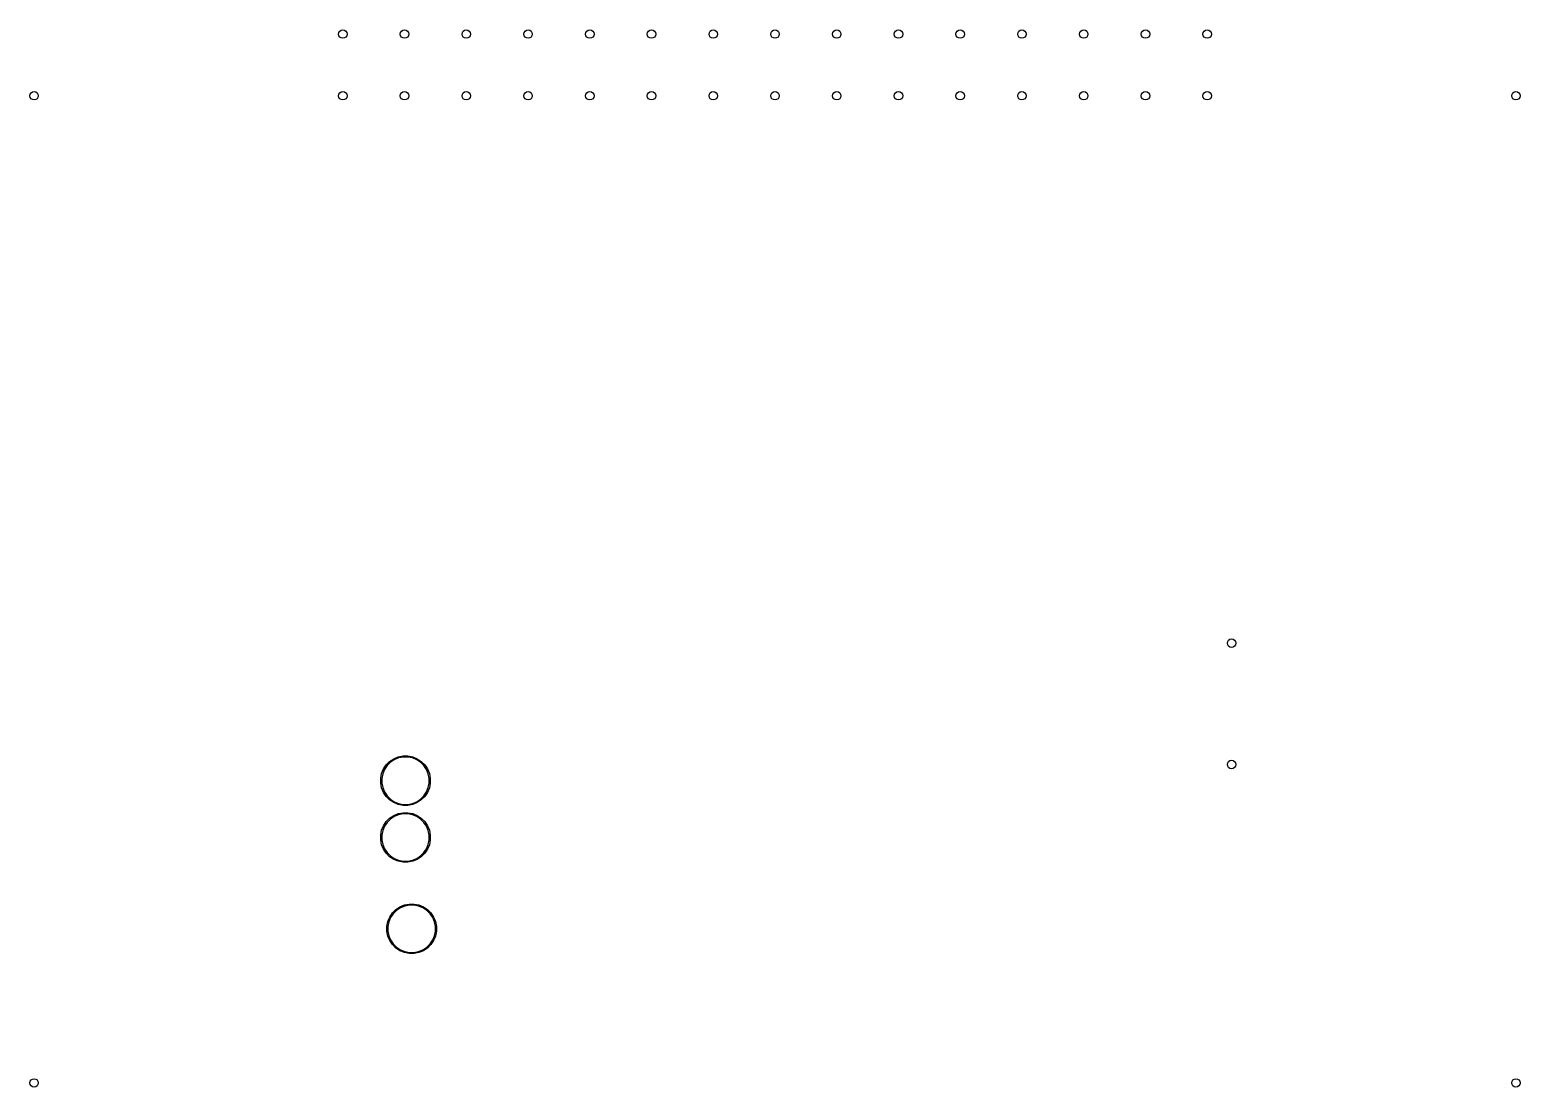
# Model space of a CAD drawing. Header units: inches. Extents: x 0.39 to 2.81, y 0.39 to 2.11.
import ezdxf

# ---------------------------------------------------------------- set-up
doc = ezdxf.new("R2010")
doc.units = ezdxf.units.IN
doc.header["$MEASUREMENT"] = 0
doc.layers.add('BLACK', color=250, linetype='CONTINUOUS')

msp = doc.modelspace()

# ---------------------------------------------------------------- linework, layer by layer
at = {"layer": 'BLACK', "linetype": 'CONTINUOUS'}
for p, q in [((0.9703, 0.9155), (0.9759, 0.9211)), ((0.9771, 0.9197), (0.9717, 0.9143)), ((0.9759, 0.9211), (0.9825, 0.9254)), ((0.9834, 0.9239), (0.9771, 0.9197)), ((0.9825, 0.9254), (0.9898, 0.9285)), ((0.9903, 0.9268), (0.9834, 0.9239)), ((0.9898, 0.9285), (0.9976, 0.93)), ((0.9978, 0.9282), (0.9903, 0.9268)), ((0.9976, 0.93), (1.0055, 0.93)), ((1.0053, 0.9282), (0.9978, 0.9282)), ((1.0127, 0.9268), (1.0053, 0.9282)), ((1.0055, 0.93), (1.0133, 0.9285)), ((1.0197, 0.9239), (1.0127, 0.9268)), ((1.0133, 0.9285), (1.0206, 0.9254)), ((1.026, 0.9197), (1.0197, 0.9239)), ((1.0206, 0.9254), (1.0271, 0.9211)), ((1.0314, 0.9143), (1.026, 0.9197)), ((1.0271, 0.9211), (1.0327, 0.9155)), ((0.9614, 0.8938), (0.9629, 0.9016)), ((0.9614, 0.8936), (0.9614, 0.8938)), ((0.9614, 0.8859), (0.9614, 0.8936)), ((0.9629, 0.9016), (0.966, 0.9089)), ((0.9646, 0.9011), (0.9632, 0.8936)), ((0.9632, 0.8936), (0.9632, 0.8861)), ((0.9675, 0.908), (0.9646, 0.9011)), ((0.966, 0.9089), (0.9703, 0.9155)), ((0.9717, 0.9143), (0.9675, 0.908)), ((1.0356, 0.908), (1.0314, 0.9143)), ((1.0327, 0.9155), (1.0371, 0.9089)), ((1.0385, 0.9011), (1.0356, 0.908)), ((1.0371, 0.9089), (1.0402, 0.9016)), ((1.0399, 0.8936), (1.0385, 0.9011)), ((1.0399, 0.8861), (1.0399, 0.8936)), ((1.0402, 0.9016), (1.0417, 0.8938)), ((1.0417, 0.8938), (1.0417, 0.8859)), ((0.9629, 0.8781), (0.9614, 0.8859)), ((0.966, 0.8708), (0.9629, 0.8781)), ((0.9632, 0.8861), (0.9646, 0.8787)), ((0.9646, 0.8787), (0.9675, 0.8717)), ((0.9703, 0.8643), (0.966, 0.8708)), ((0.9675, 0.8717), (0.9717, 0.8654)), ((1.0314, 0.8654), (1.0356, 0.8717)), ((1.0371, 0.8708), (1.0327, 0.8643)), ((1.0356, 0.8717), (1.0385, 0.8787)), ((1.0402, 0.8781), (1.0371, 0.8708)), ((1.0385, 0.8787), (1.0399, 0.8861)), ((1.0417, 0.8859), (1.0402, 0.8781)), ((0.9759, 0.8587), (0.9703, 0.8643)), ((0.9717, 0.8654), (0.9771, 0.86)), ((0.9825, 0.8543), (0.9759, 0.8587)), ((0.9771, 0.86), (0.9834, 0.8558)), ((0.9898, 0.8512), (0.9825, 0.8543)), ((0.9834, 0.8558), (0.9903, 0.8529)), ((0.9976, 0.8497), (0.9898, 0.8512)), ((0.9903, 0.8529), (0.9978, 0.8515)), ((1.0055, 0.8497), (0.9976, 0.8497)), ((0.9978, 0.8515), (1.0053, 0.8515)), ((1.0053, 0.8515), (1.0127, 0.8529)), ((1.0133, 0.8512), (1.0055, 0.8497)), ((1.0127, 0.8529), (1.0197, 0.8558)), ((1.0206, 0.8543), (1.0133, 0.8512)), ((1.0197, 0.8558), (1.026, 0.86)), ((1.0271, 0.8587), (1.0206, 0.8543)), ((1.026, 0.86), (1.0314, 0.8654)), ((1.0327, 0.8643), (1.0271, 0.8587)), ((0.966, 0.8169), (0.9703, 0.8235)), ((0.9717, 0.8223), (0.9675, 0.816)), ((0.9703, 0.8235), (0.9759, 0.8291)), ((0.9771, 0.8277), (0.9717, 0.8223)), ((0.9759, 0.8291), (0.9825, 0.8334)), ((0.9834, 0.8319), (0.9771, 0.8277)), ((0.9825, 0.8334), (0.9898, 0.8365)), ((0.9903, 0.8348), (0.9834, 0.8319)), ((0.9898, 0.8365), (0.9976, 0.838)), ((0.9978, 0.8362), (0.9903, 0.8348)), ((0.9976, 0.838), (1.0055, 0.838)), ((1.0053, 0.8362), (0.9978, 0.8362)), ((1.0127, 0.8348), (1.0053, 0.8362)), ((1.0055, 0.838), (1.0133, 0.8365)), ((1.0197, 0.8319), (1.0127, 0.8348)), ((1.0133, 0.8365), (1.0206, 0.8334)), ((1.026, 0.8277), (1.0197, 0.8319)), ((1.0206, 0.8334), (1.0271, 0.8291)), ((1.0314, 0.8223), (1.026, 0.8277)), ((1.0271, 0.8291), (1.0327, 0.8235)), ((1.0356, 0.816), (1.0314, 0.8223)), ((1.0327, 0.8235), (1.0371, 0.8169)), ((0.9614, 0.8018), (0.9629, 0.8096)), ((0.9614, 0.8016), (0.9614, 0.8018)), ((0.9614, 0.7939), (0.9614, 0.8016)), ((0.9629, 0.8096), (0.966, 0.8169)), ((0.9646, 0.8091), (0.9632, 0.8016)), ((0.9632, 0.8016), (0.9632, 0.7941)), ((0.9675, 0.816), (0.9646, 0.8091)), ((1.0385, 0.8091), (1.0356, 0.816)), ((1.0371, 0.8169), (1.0402, 0.8096)), ((1.0399, 0.8016), (1.0385, 0.8091)), ((1.0399, 0.7941), (1.0399, 0.8016)), ((1.0402, 0.8096), (1.0417, 0.8018)), ((1.0417, 0.8018), (1.0417, 0.7939)), ((0.9629, 0.7861), (0.9614, 0.7939)), ((0.966, 0.7788), (0.9629, 0.7861)), ((0.9632, 0.7941), (0.9646, 0.7867)), ((0.9646, 0.7867), (0.9675, 0.7797)), ((0.9703, 0.7723), (0.966, 0.7788)), ((0.9675, 0.7797), (0.9717, 0.7734)), ((0.9717, 0.7734), (0.9771, 0.768)), ((1.026, 0.768), (1.0314, 0.7734)), ((1.0314, 0.7734), (1.0356, 0.7797)), ((1.0371, 0.7788), (1.0327, 0.7723)), ((1.0356, 0.7797), (1.0385, 0.7867)), ((1.0402, 0.7861), (1.0371, 0.7788)), ((1.0385, 0.7867), (1.0399, 0.7941)), ((1.0417, 0.7939), (1.0402, 0.7861)), ((0.9759, 0.7667), (0.9703, 0.7723)), ((0.9825, 0.7623), (0.9759, 0.7667)), ((0.9771, 0.768), (0.9834, 0.7638)), ((0.9898, 0.7592), (0.9825, 0.7623)), ((0.9834, 0.7638), (0.9903, 0.7609)), ((0.9976, 0.7577), (0.9898, 0.7592)), ((0.9903, 0.7609), (0.9978, 0.7595)), ((1.0055, 0.7577), (0.9976, 0.7577)), ((0.9978, 0.7595), (1.0053, 0.7595)), ((1.0053, 0.7595), (1.0127, 0.7609)), ((1.0133, 0.7592), (1.0055, 0.7577)), ((1.0127, 0.7609), (1.0197, 0.7638)), ((1.0206, 0.7623), (1.0133, 0.7592)), ((1.0197, 0.7638), (1.026, 0.768)), ((1.0271, 0.7667), (1.0206, 0.7623)), ((1.0327, 0.7723), (1.0271, 0.7667)), ((0.9803, 0.6755), (0.9859, 0.6811)), ((0.9871, 0.6797), (0.9817, 0.6743)), ((0.9859, 0.6811), (0.9925, 0.6854)), ((0.9934, 0.6839), (0.9871, 0.6797)), ((0.9925, 0.6854), (0.9998, 0.6885)), ((1.0003, 0.6868), (0.9934, 0.6839)), ((0.9998, 0.6885), (1.0076, 0.69)), ((1.0078, 0.6882), (1.0003, 0.6868)), ((1.0076, 0.69), (1.0155, 0.69)), ((1.0153, 0.6882), (1.0078, 0.6882)), ((1.0227, 0.6868), (1.0153, 0.6882)), ((1.0155, 0.69), (1.0233, 0.6885)), ((1.0297, 0.6839), (1.0227, 0.6868)), ((1.0233, 0.6885), (1.0306, 0.6854)), ((1.036, 0.6797), (1.0297, 0.6839)), ((1.0306, 0.6854), (1.0371, 0.6811)), ((1.0414, 0.6743), (1.036, 0.6797)), ((1.0371, 0.6811), (1.0427, 0.6755)), ((0.9714, 0.6538), (0.9729, 0.6616)), ((0.9714, 0.6536), (0.9714, 0.6538)), ((0.9714, 0.6459), (0.9714, 0.6536)), ((0.9729, 0.6616), (0.976, 0.6689)), ((0.9746, 0.6611), (0.9732, 0.6536)), ((0.9732, 0.6536), (0.9732, 0.6461)), ((0.9775, 0.668), (0.9746, 0.6611)), ((0.976, 0.6689), (0.9803, 0.6755)), ((0.9817, 0.6743), (0.9775, 0.668)), ((1.0456, 0.668), (1.0414, 0.6743)), ((1.0427, 0.6755), (1.0471, 0.6689)), ((1.0485, 0.6611), (1.0456, 0.668)), ((1.0471, 0.6689), (1.0502, 0.6616)), ((1.0499, 0.6536), (1.0485, 0.6611)), ((1.0499, 0.6461), (1.0499, 0.6536)), ((1.0502, 0.6616), (1.0517, 0.6538)), ((1.0517, 0.6538), (1.0517, 0.6459)), ((0.9729, 0.6381), (0.9714, 0.6459)), ((0.976, 0.6308), (0.9729, 0.6381)), ((0.9732, 0.6461), (0.9746, 0.6387)), ((0.9746, 0.6387), (0.9775, 0.6317)), ((0.9803, 0.6243), (0.976, 0.6308)), ((0.9775, 0.6317), (0.9817, 0.6254)), ((1.0414, 0.6254), (1.0456, 0.6317)), ((1.0471, 0.6308), (1.0427, 0.6243)), ((1.0456, 0.6317), (1.0485, 0.6387)), ((1.0502, 0.6381), (1.0471, 0.6308)), ((1.0485, 0.6387), (1.0499, 0.6461)), ((1.0517, 0.6459), (1.0502, 0.6381)), ((0.9859, 0.6187), (0.9803, 0.6243)), ((0.9817, 0.6254), (0.9871, 0.62)), ((0.9925, 0.6143), (0.9859, 0.6187)), ((0.9871, 0.62), (0.9934, 0.6158)), ((0.9998, 0.6112), (0.9925, 0.6143)), ((0.9934, 0.6158), (1.0003, 0.6129)), ((1.0076, 0.6097), (0.9998, 0.6112)), ((1.0003, 0.6129), (1.0078, 0.6115)), ((1.0155, 0.6097), (1.0076, 0.6097)), ((1.0078, 0.6115), (1.0153, 0.6115)), ((1.0153, 0.6115), (1.0227, 0.6129)), ((1.0233, 0.6112), (1.0155, 0.6097)), ((1.0227, 0.6129), (1.0297, 0.6158)), ((1.0306, 0.6143), (1.0233, 0.6112)), ((1.0297, 0.6158), (1.036, 0.62)), ((1.0371, 0.6187), (1.0306, 0.6143)), ((1.036, 0.62), (1.0414, 0.6254)), ((1.0427, 0.6243), (1.0371, 0.6187))]:
    msp.add_line(p, q, dxfattribs=at)
at = {"layer": 'BLACK'}
for centre in [(0.9, 2.1), (0.9, 2.1), (1, 2.1), (1, 2.1), (1.1, 2.1), (1.1, 2.1), (1.2, 2.1), (1.2, 2.1), (1.3, 2.1), (1.3, 2.1), (1.4, 2.1), (1.4, 2.1), (1.5, 2.1), (1.5, 2.1), (1.6, 2.1), (1.6, 2.1), (1.7, 2.1), (1.7, 2.1), (1.8, 2.1), (1.8, 2.1), (1.9, 2.1), (1.9, 2.1), (2, 2.1), (2, 2.1), (2.1, 2.1), (2.1, 2.1), (2.2, 2.1), (2.2, 2.1), (2.3, 2.1), (2.3, 2.1), (0.4, 2), (0.4, 2), (0.9, 2), (0.9, 2), (1, 2), (1, 2), (1.1, 2), (1.1, 2), (1.2, 2), (1.2, 2), (1.3, 2), (1.3, 2), (1.4, 2), (1.4, 2), (1.5, 2), (1.5, 2), (1.6, 2), (1.6, 2), (1.7, 2), (1.7, 2), (1.8, 2), (1.8, 2), (1.9, 2), (1.9, 2), (2, 2), (2, 2), (2.1, 2), (2.1, 2), (2.2, 2), (2.2, 2), (2.3, 2), (2.3, 2), (2.8, 2), (2.8, 2), (2.3395, 1.1129), (2.3395, 1.1129), (2.3395, 0.916), (2.3395, 0.916), (0.4, 0.4), (0.4, 0.4), (2.8, 0.4), (2.8, 0.4)]:
    msp.add_circle(centre, 0.00689, dxfattribs=at)

doc.saveas('drawing.dxf')
